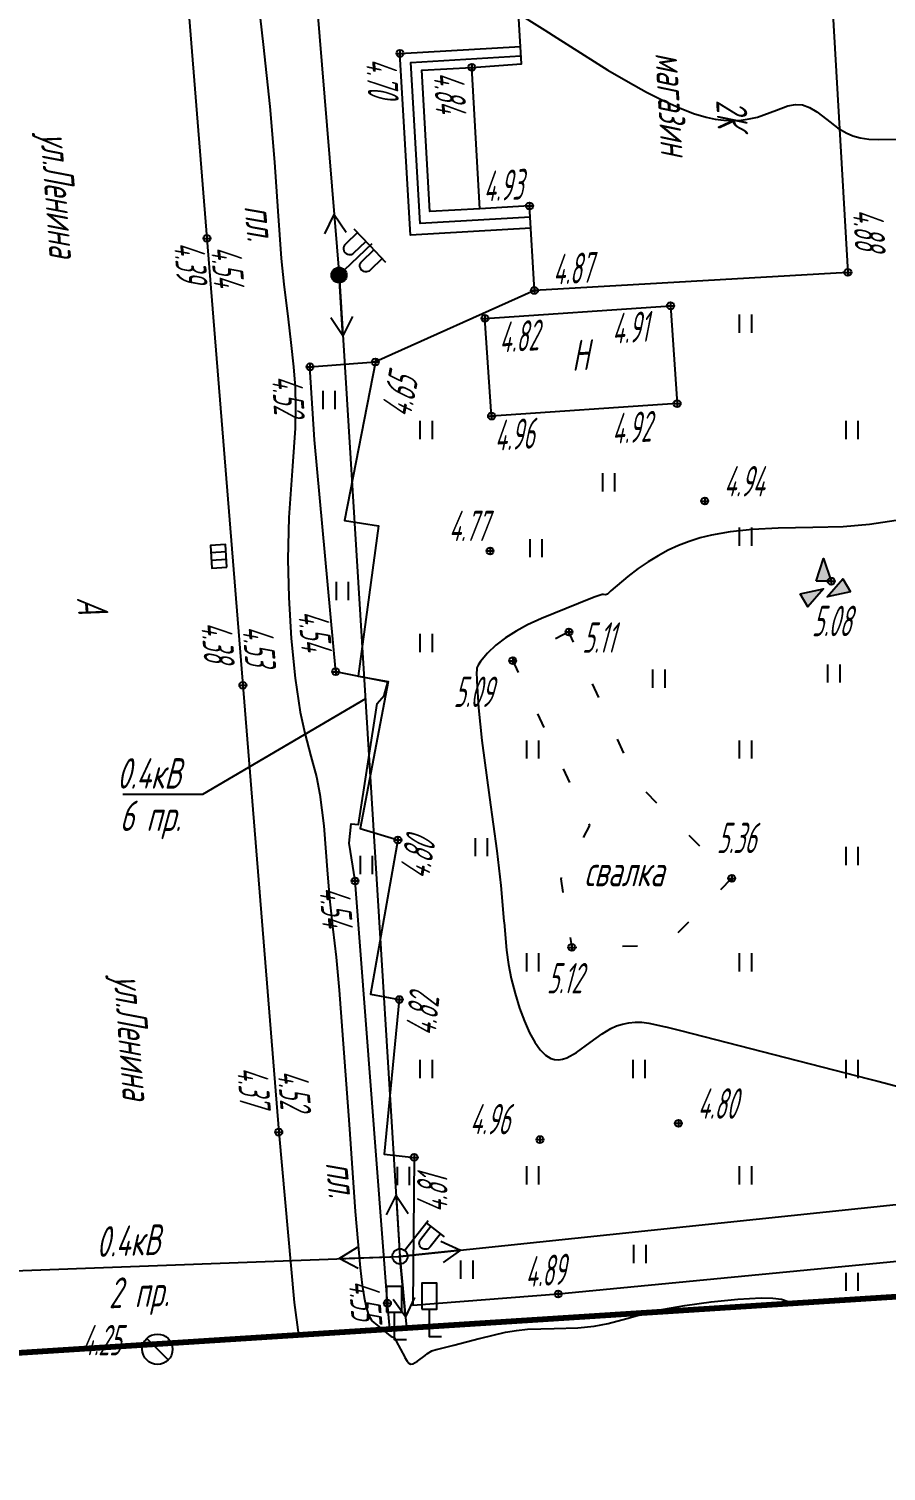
# Model space of a CAD drawing. Extents: x 1233805 to 1234355, y 654698 to 655114.
# Drawn here: x 1234085.83 to 1234114.02, y 654701.92 to 654749.34 of the extents above; entities that cross this region are included whole.
import ezdxf

# ---------------------------------------------------------------- set-up
doc = ezdxf.new("R2010")
doc.units = 0
doc.linetypes.add('ИИDash_05_15', pattern=[2, 0.5, -1.5])
for name, color, linetype, lineweight in [('ИИ_ГОРИЗОНТАЛИ_ОСН', 32, 'Continuous', 25), ('ИИ_ДОРОГИ_АД', 7, 'Continuous', 25), ('ИИ_ЛЭП_НН', 250, 'Continuous', 25), ('ИИ_ОГРАДЫ', 7, 'Continuous', 25), ('ИИ_ОТМЕТКИ', 7, 'Continuous', 25), ('ИИ_СООРУЖЕНИЕ', 7, 'Continuous', 25), ('ИИ_СТРОЕНИЕ', 7, 'Continuous', 25), ('ИИ_ТРУБОПРОВОДЫ', 7, 'Continuous', 25), ('ИИ_УГОДЬЯ', 7, 'Continuous', 25)]:
    doc.layers.add(name, color=color, linetype=linetype, lineweight=lineweight)
doc.layers.add('Оформление точек', color=7, linetype='Continuous')
doc.styles.add('VNIPISIMPLEXCUR', font='simplex.shx', dxfattribs={"width": 0.8, "oblique": 15})
doc.styles.add('ГОСТ 2.304 КУРСИВ', font='cs_gost2304.shx', dxfattribs={"oblique": 15})
doc.linetypes.add('ИИ054741_6', pattern='A,2,-0.5,[35,3dservice.shx,S=1,R=0,X=0,Y=0],-0.5,2', length=5)

# ---------------------------------------------------------------- blocks, each defined once
blk = doc.blocks.new('ИИ05401')
at = {"color": 0, "linetype": 'Continuous', "lineweight": 25}
for points in [[(-0.4, 1.2), (-0.4, 0)], [(0.4, 1.2), (0.4, 0)]]:
    blk.add_lwpolyline(points, dxfattribs=at)
blk = doc.blocks.new('ИИ05348А')
at = {"linetype": 'Continuous', "lineweight": 25}
for points in [[(-0.542, 0.283), (-0.042, 1.783), (0.458, 0.283)], [(1.732, -0.425), (0.183, -0.742), (1.232, 0.441)], [(-1.588, -0.547), (-0.039, -0.23), (-1.088, -1.413)]]:
    blk.add_hatch(color=0, dxfattribs=at).paths.add_polyline_path(points)
at = {"color": 0, "linetype": 'Continuous', "lineweight": 25, "flags": 128}
for points in [[(-0.542, 0.283), (-0.042, 1.783), (0.458, 0.283), (-0.542, 0.283)], [(1.732, -0.425), (0.183, -0.742), (1.232, 0.441), (1.732, -0.425)], [(-1.588, -0.547), (-0.039, -0.23), (-1.088, -1.413), (-1.588, -0.547)]]:
    blk.add_lwpolyline(points, close=True, dxfattribs=at)
blk = doc.blocks.new('ИИ0511014')
at = {"linetype": 'Continuous'}
h = blk.add_hatch(color=0, dxfattribs=at)
edge = h.paths.add_edge_path()
edge.add_arc((0, 0), 0.5, 0, 360)
at = {"color": 0, "linetype": 'Continuous', "flags": 128}
for points in [[(0, 0.5), (0, 3)], [(0, 2.806), (-1.5, 2.806)], [(-1.184, 2.806), (-1.184, 1.706), (-1.174, 1.617), (-1.144, 1.532), (-1.096, 1.456), (-1.033, 1.393), (-0.957, 1.345), (-0.873, 1.316), (-0.784, 1.306), (-0.695, 1.316), (-0.61, 1.345), (-0.534, 1.393), (-0.471, 1.456), (-0.423, 1.532), (-0.394, 1.617), (-0.384, 1.706), (-0.384, 2.806)], [(0, 2.806), (1.5, 2.806)], [(1.184, 2.806), (1.184, 1.706), (1.174, 1.617), (1.144, 1.532), (1.096, 1.456), (1.033, 1.393), (0.957, 1.345), (0.873, 1.316), (0.784, 1.306), (0.695, 1.316), (0.61, 1.345), (0.534, 1.393), (0.471, 1.456), (0.423, 1.532), (0.394, 1.617), (0.384, 1.706), (0.384, 2.806)]]:
    blk.add_lwpolyline(points, dxfattribs=at)
at = {"color": 0, "linetype": 'Continuous'}
blk.add_circle((0, 0), 0.5, dxfattribs=at)
blk = doc.blocks.new('ИИ051144')
at = {"color": 0, "linetype": 'Continuous', "lineweight": 25, "flags": 128}
for points in [[(4, 0), (0, 0)], [(2.775, 0.707), (4, 0), (2.775, -0.707)]]:
    blk.add_lwpolyline(points, dxfattribs=at)
blk = doc.blocks.new('ИИ052063')
at = {"color": 0, "linetype": 'Continuous', "lineweight": 25, "flags": 128}
blk.add_lwpolyline([(-0.5, 1.8), (-0.5, 1.8), (0.5, 1.8), (0.5, 1.8), (0.5, 3.5), (0.5, 3.5), (-0.5, 3.5), (-0.5, 3.5)], close=True, dxfattribs=at)
blk.add_lwpolyline([(0, 1.8), (0, 0), (0.8, 0)], dxfattribs=at)
blk = doc.blocks.new('ИИ05128(1)')
at = {"color": 0, "linetype": 'Continuous'}
blk.add_lwpolyline([(-0.75, -0.5), (0.75, -0.5), (0.75, 0.5), (-0.75, 0.5)], close=True, dxfattribs=at)
for points in [[(-0.25, -0.5), (-0.25, 0.5)], [(0.25, -0.5), (0.25, 0.5)]]:
    blk.add_lwpolyline(points, dxfattribs=at)
blk = doc.blocks.new('ИИ0511015')
at = {"linetype": 'Continuous', "lineweight": 25}
blk.add_hatch(color=0, dxfattribs=at).paths.add_polyline_path([(-0.05, 0, 1), (0.05, 0, 1)])
at = {"color": 0, "linetype": 'Continuous', "lineweight": 25, "flags": 128}
for points in [[(0, 0.5), (0, 3)], [(0, 2.806), (1.5, 2.806)], [(1.184, 2.806), (1.184, 1.706), (1.174, 1.617), (1.144, 1.532), (1.096, 1.456), (1.033, 1.393), (0.957, 1.345), (0.873, 1.316), (0.784, 1.306), (0.695, 1.316), (0.61, 1.345), (0.534, 1.393), (0.471, 1.456), (0.423, 1.532), (0.394, 1.617), (0.384, 1.706), (0.384, 2.806)]]:
    blk.add_lwpolyline(points, dxfattribs=at)
at = {"color": 0, "linetype": 'Continuous', "lineweight": 25}
for radius in [0.5, 0.05]:
    blk.add_circle((0, 0), radius, dxfattribs=at)
blk = doc.blocks.new('ИИ051171')
at = {"color": 0, "linetype": 'Continuous', "lineweight": 25, "flags": 128}
blk.add_lwpolyline([(0.707, -0.707), (-0.707, 0.707)], dxfattribs=at)
at = {"color": 0, "linetype": 'Continuous', "lineweight": 25}
blk.add_circle((0, 0), 1, dxfattribs=at)
at = {"color": 0, "linetype": 'Continuous', "style": 'VNIPISIMPLEXCUR', "oblique": 15, "width": 0.8}
for tag, p in [('NUMBER', (1.7, -1)), ('HATCH', (1.7, -4.4)), ('HEIGHT', (1.7, -7.8)), ('TOP1', (1.7, -11.2)), ('TOP2', (1.7, -14.6)), ('TOP3', (1.7, -18)), ('TOP4', (1.7, -21.4)), ('TOP5', (1.7, -24.8)), ('BOTTOM', (1.7, -28.2))]:
    blk.add_attdef(tag, p, '', height=2, dxfattribs=at)
blk = doc.blocks.new('PICKET')
at = {"color": 0, "linetype": 'Continuous', "lineweight": 25}
for p, q in [((-0.23, 0), (0.23, 0)), ((0, 0.23), (0, -0.23))]:
    blk.add_line(p, q, dxfattribs=at)
blk.add_circle((0, 0), 0.23, dxfattribs=at)
at = {"color": 0, "linetype": 'Continuous', "style": 'VNIPISIMPLEXCUR', "oblique": 15, "width": 0.8}
blk.add_attdef('OTMETKA', (1.25, 0.3), '', height=2, dxfattribs=at)
at = {"color": 8, "linetype": 'Continuous', "style": 'VNIPISIMPLEXCUR', "oblique": 15, "width": 0.8, "flags": 1}
blk.add_attdef('NOMER', (1.25, -2.7), '', height=2, dxfattribs=at)

msp = doc.modelspace()

# ---------------------------------------------------------------- linework, layer by layer
at = {"layer": 'ИИ_ГОРИЗОНТАЛИ_ОСН', "flags": 128}
for points, elevation in [([(1234101.718, 654749.971), (1234102.8, 654749.293), (1234103.192, 654749.041), (1234104.87, 654747.984), (1234105.538, 654747.591), (1234106.144, 654747.256), (1234106.71, 654746.969), (1234107.224, 654746.737), (1234107.688, 654746.558), (1234108.104, 654746.433), (1234108.4, 654746.37), (1234108.69, 654746.333), (1234108.973, 654746.322), (1234109.252, 654746.336), (1234109.521, 654746.375), (1234109.794, 654746.439), (1234110.416, 654746.661), (1234110.793, 654746.801), (1234111.044, 654746.852), (1234111.269, 654746.837), (1234111.5, 654746.756), (1234111.744, 654746.611), (1234112.07, 654746.359), (1234112.427, 654746.084), (1234112.707, 654745.915), (1234112.929, 654745.823), (1234113.173, 654745.757), (1234113.45, 654745.715), (1234113.773, 654745.695), (1234114.602, 654745.712)], 5), ([(1234093.435, 654749.686), (1234093.537, 654748.825), (1234093.752, 654746.781), (1234093.913, 654744.954), (1234094.019, 654743.348), (1234094.126, 654741.792), (1234094.214, 654740.943), (1234094.356, 654739.797), (1234094.453, 654739.027), (1234094.54, 654738.23), (1234094.587, 654737.558), (1234094.602, 654736.894), (1234094.585, 654736.209), (1234094.5, 654734.962), (1234094.386, 654733.277), (1234094.352, 654731.907), (1234094.381, 654730.645), (1234094.464, 654729.299), (1234094.595, 654727.988), (1234094.758, 654726.876), (1234094.904, 654726.177), (1234095.108, 654725.422), (1234095.29, 654724.749), (1234095.406, 654724.17), (1234095.533, 654723.137), (1234095.659, 654721.542), (1234095.727, 654720.636), (1234095.827, 654719.741), (1234095.937, 654718.816), (1234096.039, 654717.731), (1234096.364, 654713.312), (1234096.568, 654710.46), (1234096.726, 654708.6), (1234096.79, 654708.038), (1234096.855, 654707.633), (1234096.927, 654707.308), (1234097.006, 654707.062), (1234097.108, 654706.857), (1234097.175, 654706.804), (1234097.288, 654706.723), (1234097.459, 654706.578), (1234097.661, 654706.409), (1234097.75, 654706.349), (1234097.816, 654706.325), (1234097.819, 654706.324), (1234097.852, 654706.301), (1234097.914, 654706.195), (1234098.192, 654705.672), (1234098.198, 654705.66), (1234098.27, 654705.531), (1234098.324, 654705.467), (1234098.386, 654705.44), (1234098.46, 654705.45), (1234098.616, 654705.535), (1234098.86, 654705.719), (1234098.944, 654705.786), (1234099.08, 654705.874), (1234099.227, 654705.919), (1234099.236, 654705.921), (1234099.808, 654706.058), (1234100.646, 654706.276), (1234100.696, 654706.289), (1234101.505, 654706.486), (1234101.87, 654706.545), (1234102.231, 654706.583), (1234103.107, 654706.613), (1234103.882, 654706.635), (1234104.424, 654706.686), (1234104.882, 654706.774), (1234105.498, 654706.941), (1234106.122, 654707.112), (1234106.651, 654707.235), (1234107.408, 654707.37), (1234108.273, 654707.487), (1234109.146, 654707.573), (1234109.91, 654707.615), (1234110.303, 654707.612), (1234110.582, 654707.576), (1234110.798, 654707.5), (1234110.882, 654707.438)], 4.5), ([(1234114.35, 654733.178), (1234113.482, 654733.037), (1234112.613, 654732.968), (1234111.611, 654732.946), (1234110.474, 654732.923), (1234109.631, 654732.878), (1234108.9, 654732.802), (1234108.277, 654732.693), (1234107.91, 654732.601), (1234107.551, 654732.487), (1234107.199, 654732.35), (1234106.856, 654732.193), (1234106.523, 654732.015), (1234106.196, 654731.814), (1234105.875, 654731.592), (1234105.535, 654731.331), (1234104.976, 654730.856), (1234104.859, 654730.757), (1234104.8, 654730.733), (1234104.733, 654730.737), (1234104.685, 654730.741), (1234104.451, 654730.661), (1234104.038, 654730.498), (1234103.909, 654730.448), (1234102.692, 654729.953), (1234102.234, 654729.739), (1234101.86, 654729.54), (1234101.507, 654729.315), (1234101.191, 654729.071), (1234100.916, 654728.81), (1234100.688, 654728.537), (1234100.609, 654728.419), (1234100.569, 654728.329), (1234100.558, 654728.097), (1234100.562, 654728.011), (1234100.566, 654727.892), (1234100.615, 654727.02), (1234100.728, 654725.937), (1234100.979, 654724.071), (1234101.217, 654722.318), (1234101.353, 654721.178), (1234101.457, 654719.997), (1234101.459, 654719.96), (1234101.539, 654719.053), (1234101.606, 654718.576), (1234101.697, 654718.113), (1234101.697, 654718.113), (1234101.821, 654717.621), (1234101.967, 654717.144), (1234102.127, 654716.71), (1234102.297, 654716.33), (1234102.47, 654716.018), (1234102.646, 654715.772), (1234102.823, 654715.594), (1234103, 654715.486), (1234103.12, 654715.452), (1234103.246, 654715.444), (1234103.381, 654715.464), (1234103.526, 654715.512), (1234103.846, 654715.684), (1234104.294, 654716.011), (1234104.682, 654716.298), (1234104.966, 654716.471), (1234105.157, 654716.557), (1234105.354, 654716.62), (1234105.559, 654716.661), (1234105.772, 654716.679), (1234105.989, 654716.676), (1234106.219, 654716.652), (1234106.772, 654716.532), (1234106.779, 654716.53), (1234107.265, 654716.406), (1234108.8, 654716.015), (1234113.44, 654714.819), (1234113.755, 654714.737), (1234114.537, 654714.537)], 5)]:
    msp.add_lwpolyline(points, dxfattribs=dict(at, elevation=elevation))
at = {"layer": 'ИИ_ДОРОГИ_АД', "flags": 128}
for points in [[(1234105.788, 654817.623), (1234105.723, 654818.322), (1234105.4, 654818.508), (1234095.454, 654817.832), (1234095.431, 654817.476), (1234089.084, 654816.977), (1234087.13, 654816.847), (1234086.817, 654816.585), (1234086.504, 654816.098), (1234086.134, 654815.117), (1234085.973, 654814.154), (1234086.052, 654811.883), (1234086.618, 654805.745), (1234090.002, 654804.355), (1234092.001, 654803.554), (1234093.341, 654787.652), (1234093.949, 654780.762), (1234088.881, 654777.62), (1234089.488, 654769.788), (1234091.689, 654742.45), (1234094.052, 654713.066), (1234094.563, 654707.467), (1234094.695, 654706.402)], [(1234097.703, 654706.595), (1234097.625, 654707.441), (1234096.559, 654721.323), (1234096.37, 654722.568), (1234096.432, 654723.204), (1234096.677, 654723.174), (1234097.285, 654727.159), (1234097.519, 654727.417), (1234097.641, 654727.859), (1234095.923, 654728.202), (1234095.222, 654735.829), (1234095.075, 654738.226), (1234097.227, 654738.387)]]:
    msp.add_lwpolyline(points, dxfattribs=at)
at = {"layer": 'ИИ_ЛЭП_НН', "elevation": -11.67, "flags": 128}
for points in [[(1234061.37, 654972.781), (1234066.385, 654943.719), (1234071.329, 654914.814), (1234077.199, 654872.039), (1234085.76, 654846.358), (1234090.839, 654812.015), (1234093.371, 654773.568), (1234096.033, 654741.241), (1234098.037, 654708.982), (1234098.255, 654706.63)], [(1234098.037, 654708.982), (1234145.849, 654713.984)], [(1234080.607, 654708.335), (1234098.037, 654708.982)]]:
    msp.add_lwpolyline(points, dxfattribs=at)
at = {"layer": 'ИИ_ЛЭП_НН', "flags": 128}
msp.add_lwpolyline([(1234096.898, 654727.311), (1234091.538, 654724.166), (1234088.923, 654724.166)], dxfattribs=at)
at = {"layer": 'ИИ_ОГРАДЫ', "linetype": 'ИИ054741_6'}
msp.add_lwpolyline([(1234102.459, 654740.735), (1234097.227, 654738.387), (1234096.208, 654733.175), (1234097.331, 654733.001), (1234096.662, 654728.059), (1234097.652, 654727.877), (1234096.728, 654723.046), (1234097.967, 654722.67), (1234097.067, 654717.601), (1234098.013, 654717.426), (1234097.522, 654712.343), (1234098.504, 654712.235), (1234098.457, 654707.375), (1234103.241, 654707.746), (1234118.361, 654709.204), (1234120.863, 654709.521)], dxfattribs=at)
at = {"layer": 'ИИ_СТРОЕНИЕ'}
for points in [[(1234101.782, 654752.455), (1234112.09, 654753.05), (1234112.766, 654741.33), (1234102.459, 654740.735), (1234102.298, 654743.516), (1234100.667, 654743.422), (1234100.398, 654748.07), (1234102.028, 654748.184)], [(1234100.831, 654739.82), (1234106.934, 654740.232), (1234107.151, 654737.017), (1234101.048, 654736.605)]]:
    msp.add_lwpolyline(points, close=True, dxfattribs=at)
for points in [[(1234102.34, 654742.787), (1234098.381, 654742.558), (1234098.037, 654748.528), (1234101.995, 654748.756)], [(1234102.319, 654743.15), (1234098.704, 654742.941), (1234098.398, 654748.236), (1234102.013, 654748.445)], [(1234100.667, 654743.422), (1234099.023, 654743.327), (1234098.754, 654747.975), (1234100.398, 654748.07)]]:
    msp.add_lwpolyline(points, dxfattribs=at)
at = {"layer": 'ИИ_УГОДЬЯ', "linetype": 'ИИDash_05_15', "flags": 128}
msp.add_lwpolyline([(1234103.593, 654729.51), (1234101.744, 654728.563), (1234104.27, 654723.151), (1234103.323, 654721.392), (1234103.684, 654719.138), (1234106.769, 654719.213), (1234108.947, 654721.409), (1234105.864, 654724.513)], close=True, dxfattribs=at)
at = {"layer": 'Оформление точек', "color": 41, "lineweight": 80}
msp.add_lwpolyline([(1234024.617, 654701.92), (1234177.241, 654711.682), (1234295.345, 654734.761), (1234323.422, 654753.319), (1234327.972, 654819.626), (1234312.866, 654855.488), (1234309.369, 654887.84), (1234283.108, 654912.091), (1234263.065, 654936.588)], dxfattribs=at)

# ---------------------------------------------------------------- block references
at = {"layer": 'ИИ_ДОРОГИ_АД', "xscale": 0.5, "yscale": 0.5, "zscale": 0.5}
for p in [(1234097.849, 654706.243), (1234099.001, 654706.346)]:
    msp.add_blockref('ИИ052063', p, dxfattribs=at)
at = {"layer": 'ИИ_ЛЭП_НН'}
for name, p, xscale, yscale, zscale, rotation in [('ИИ051144', (1234096.033, 654741.241, -11.67), 0.4999999999999997, 0.4999999999999997, 0.4999999999999997, 94.7079061923507), ('ИИ0511014', (1234096.033, 654741.241, -11.67), 0.4999999999999999, 0.4999999999999999, 0.4999999999999999, 313.7133298937779), ('ИИ051144', (1234096.033, 654741.241, -11.67), 0.4999999999999997, 0.4999999999999997, 0.4999999999999997, 273.5555281845812), ('ИИ051144', (1234098.037, 654708.982, -11.67), 0.4999999999999993, 0.4999999999999993, 0.4999999999999993, 93.55552818542392), ('ИИ0511015', (1234098.037, 654708.982, -11.67), 0.5, 0.5, 0.5, 321.9974546266625), ('ИИ051144', (1234098.037, 654708.982, -11.67), 0.4999999999999997, 0.4999999999999997, 0.4999999999999997, 5.972893831880304), ('ИИ051144', (1234098.037, 654708.982, -11.67), 0.4999999999999992, 0.4999999999999992, 0.4999999999999992, 182.1258118275009), ('ИИ051144', (1234098.037, 654708.982, -11.67), 0.4999999999999997, 0.4999999999999997, 0.4999999999999997, 275.2925424051372)]:
    msp.add_blockref(name, p, dxfattribs=dict(at, xscale=xscale, yscale=yscale, zscale=zscale, rotation=rotation))
at = {"layer": 'ИИ_ОТМЕТКИ'}
ref = msp.add_blockref('PICKET', (1234098.037, 654748.528, 4.698), dxfattribs=dict(at, xscale=0.5, yscale=0.5, zscale=0.5))
ref.add_attrib('OTMETKA', '4.70', (1234096.917, 654748.352, 4.698), dxfattribs={"layer": '0', "color": 0, "linetype": 'Continuous', "height": 1, "rotation": 273.3051, "style": 'ГОСТ 2.304 КУРСИВ', "oblique": 15, "width": 0.65})
ref = msp.add_blockref('PICKET', (1234100.398, 654748.07, 4.837), dxfattribs=dict(at, xscale=0.5, yscale=0.5, zscale=0.5))
ref.add_attrib('OTMETKA', '4.84', (1234099.143, 654747.902, 4.837), dxfattribs={"layer": '0', "color": 0, "linetype": 'Continuous', "height": 1, "rotation": 273.3051, "style": 'ГОСТ 2.304 КУРСИВ', "oblique": 15, "width": 0.65})
ref = msp.add_blockref('PICKET', (1234102.298, 654743.516, 4.931), dxfattribs=dict(at, xscale=0.5, yscale=0.5, zscale=0.5))
ref.add_attrib('OTMETKA', '4.93', (1234100.793, 654743.657, 4.931), dxfattribs={"layer": '0', "color": 0, "linetype": 'Continuous', "height": 1, "rotation": 3.3051, "style": 'ГОСТ 2.304 КУРСИВ', "oblique": 15, "width": 0.65})
ref = msp.add_blockref('PICKET', (1234112.766, 654741.33, 4.882), dxfattribs=dict(at, xscale=0.5, yscale=0.5, zscale=0.5))
ref.add_attrib('OTMETKA', '4.88', (1234112.926, 654743.396, 4.882), dxfattribs={"layer": '0', "color": 0, "linetype": 'Continuous', "height": 1, "rotation": 273.3051, "style": 'ГОСТ 2.304 КУРСИВ', "oblique": 15, "width": 0.65})
ref = msp.add_blockref('PICKET', (1234091.689, 654742.45, 4.389), dxfattribs=dict(at, xscale=0.5, yscale=0.5, zscale=0.5))
ref.add_attrib('OTMETKA', '4.39', (1234090.6, 654742.304, 4.389), dxfattribs={"layer": '0', "color": 0, "linetype": 'Continuous', "height": 1, "rotation": 274.5975, "style": 'ГОСТ 2.304 КУРСИВ', "oblique": 15, "width": 0.65})
ref = msp.add_blockref('PICKET', (1234102.459, 654740.735, 4.875), dxfattribs=dict(at, xscale=0.5, yscale=0.5, zscale=0.5))
ref.add_attrib('OTMETKA', '4.87', (1234103.074, 654740.921, 4.875), dxfattribs={"layer": '0', "color": 0, "linetype": 'Continuous', "height": 1, "rotation": 3.3051, "style": 'ГОСТ 2.304 КУРСИВ', "oblique": 15, "width": 0.65})
ref = msp.add_blockref('PICKET', (1234106.934, 654740.232, 4.912), dxfattribs=dict(at, xscale=0.5, yscale=0.5, zscale=0.5))
ref.add_attrib('OTMETKA', '4.91', (1234105.025, 654738.976, 4.912), dxfattribs={"layer": '0', "color": 0, "linetype": 'Continuous', "height": 1, "rotation": 3.8692, "style": 'ГОСТ 2.304 КУРСИВ', "oblique": 15, "width": 0.65})
ref = msp.add_blockref('PICKET', (1234100.831, 654739.82, 4.817), dxfattribs=dict(at, xscale=0.5, yscale=0.5, zscale=0.5))
ref.add_attrib('OTMETKA', '4.82', (1234101.313, 654738.687, 4.817), dxfattribs={"layer": '0', "color": 0, "linetype": 'Continuous', "height": 1, "rotation": 3.8692, "style": 'ГОСТ 2.304 КУРСИВ', "oblique": 15, "width": 0.65})
ref = msp.add_blockref('PICKET', (1234097.227, 654738.387, 4.65), dxfattribs=dict(at, xscale=0.5, yscale=0.5, zscale=0.5))
ref.add_attrib('OTMETKA', '4.65', (1234098.389, 654736.525, 4.65), dxfattribs={"layer": '0', "color": 0, "linetype": 'Continuous', "height": 1, "rotation": 78.9285, "style": 'ГОСТ 2.304 КУРСИВ', "oblique": 15, "width": 0.65})
ref = msp.add_blockref('PICKET', (1234095.075, 654738.226, 4.523), dxfattribs=dict(at, xscale=0.5, yscale=0.5, zscale=0.5))
ref.add_attrib('OTMETKA', '4.52', (1234093.823, 654737.921, 4.523), dxfattribs={"layer": '0', "color": 0, "linetype": 'Continuous', "height": 1, "rotation": 273.5103, "style": 'ГОСТ 2.304 КУРСИВ', "oblique": 15, "width": 0.65})
ref = msp.add_blockref('PICKET', (1234107.151, 654737.017, 4.924), dxfattribs=dict(at, xscale=0.5, yscale=0.5, zscale=0.5))
ref.add_attrib('OTMETKA', '4.92', (1234105.024, 654735.687, 4.924), dxfattribs={"layer": '0', "color": 0, "linetype": 'Continuous', "height": 1, "rotation": 3.8692, "style": 'ГОСТ 2.304 КУРСИВ', "oblique": 15, "width": 0.65})
ref = msp.add_blockref('PICKET', (1234101.048, 654736.605, 4.96), dxfattribs=dict(at, xscale=0.5, yscale=0.5, zscale=0.5))
ref.add_attrib('OTMETKA', '4.96', (1234101.16, 654735.46, 4.96), dxfattribs={"layer": '0', "color": 0, "linetype": 'Continuous', "height": 1, "rotation": 3.8692, "style": 'ГОСТ 2.304 КУРСИВ', "oblique": 15, "width": 0.65})
ref = msp.add_blockref('PICKET', (1234108.058, 654733.814, 4.941), dxfattribs=dict(at, xscale=0.5, yscale=0.5, zscale=0.5))
ref.add_attrib('OTMETKA', '4.94', (1234108.683, 654733.964, 4.941), dxfattribs={"layer": '0', "color": 0, "linetype": 'Continuous', "height": 1, "style": 'ГОСТ 2.304 КУРСИВ', "oblique": 15, "width": 0.65})
ref = msp.add_blockref('PICKET', (1234100.999, 654732.173, 4.765), dxfattribs=dict(at, xscale=0.5, yscale=0.5, zscale=0.5))
ref.add_attrib('OTMETKA', '4.77', (1234099.635, 654732.495, 4.765), dxfattribs={"layer": '0', "color": 0, "linetype": 'Continuous', "height": 1, "style": 'ГОСТ 2.304 КУРСИВ', "oblique": 15, "width": 0.65})
ref = msp.add_blockref('PICKET', (1234112.218, 654731.179, 5.076), dxfattribs=dict(at, xscale=0.5, yscale=0.5, zscale=0.5))
ref.add_attrib('OTMETKA', '5.08', (1234111.581, 654729.37, 5.076), dxfattribs={"layer": '0', "color": 0, "linetype": 'Continuous', "height": 1, "style": 'ГОСТ 2.304 КУРСИВ', "oblique": 15, "width": 0.65})
ref = msp.add_blockref('PICKET', (1234095.923, 654728.202, 4.538), dxfattribs=dict(at, xscale=0.5, yscale=0.5, zscale=0.5))
ref.add_attrib('OTMETKA', '4.54', (1234094.681, 654730.181, 4.538), dxfattribs={"layer": '0', "color": 0, "linetype": 'Continuous', "height": 1, "rotation": 275.2561, "style": 'ГОСТ 2.304 КУРСИВ', "oblique": 15, "width": 0.65})
ref = msp.add_blockref('PICKET', (1234092.87, 654727.758, 4.379), dxfattribs=dict(at, xscale=0.5, yscale=0.5, zscale=0.5))
ref.add_attrib('OTMETKA', '4.38', (1234091.494, 654729.813, 4.379), dxfattribs={"layer": '0', "color": 0, "linetype": 'Continuous', "height": 1, "rotation": 274.5975, "style": 'ГОСТ 2.304 КУРСИВ', "oblique": 15, "width": 0.65})
ref = msp.add_blockref('PICKET', (1234103.593, 654729.51, 5.108), dxfattribs=dict(at, xscale=0.5, yscale=0.5, zscale=0.5))
ref.add_attrib('OTMETKA', '5.11', (1234104.031, 654728.825, 5.108), dxfattribs={"layer": '0', "color": 0, "linetype": 'Continuous', "height": 1, "style": 'ГОСТ 2.304 КУРСИВ', "oblique": 15, "width": 0.65})
ref = msp.add_blockref('PICKET', (1234101.744, 654728.563, 5.088), dxfattribs=dict(at, xscale=0.5, yscale=0.5, zscale=0.5))
ref.add_attrib('OTMETKA', '5.09', (1234099.8, 654727.042, 5.088), dxfattribs={"layer": '0', "color": 0, "linetype": 'Continuous', "height": 1, "style": 'ГОСТ 2.304 КУРСИВ', "oblique": 15, "width": 0.65})
ref = msp.add_blockref('PICKET', (1234097.967, 654722.67, 4.804), dxfattribs=dict(at, xscale=0.5, yscale=0.5, zscale=0.5))
ref.add_attrib('OTMETKA', '4.80', (1234098.985, 654721.343, 4.804), dxfattribs={"layer": '0', "color": 0, "linetype": 'Continuous', "height": 1, "rotation": 79.9384, "style": 'ГОСТ 2.304 КУРСИВ', "oblique": 15, "width": 0.65})
ref = msp.add_blockref('PICKET', (1234108.947, 654721.409, 5.358), dxfattribs=dict(at, xscale=0.5, yscale=0.5, zscale=0.5))
ref.add_attrib('OTMETKA', '5.36', (1234108.456, 654722.239, 5.358), dxfattribs={"layer": '0', "color": 0, "linetype": 'Continuous', "height": 1, "style": 'ГОСТ 2.304 КУРСИВ', "oblique": 15, "width": 0.65})
ref = msp.add_blockref('PICKET', (1234096.559, 654721.323, 4.54), dxfattribs=dict(at, xscale=0.5, yscale=0.5, zscale=0.5))
ref.add_attrib('OTMETKA', '4.54', (1234095.385, 654721.106, 4.54), dxfattribs={"layer": '0', "color": 0, "linetype": 'Continuous', "height": 1, "rotation": 274.3907, "style": 'ГОСТ 2.304 КУРСИВ', "oblique": 15, "width": 0.65})
ref = msp.add_blockref('PICKET', (1234103.684, 654719.138, 5.118), dxfattribs=dict(at, xscale=0.5, yscale=0.5, zscale=0.5))
ref.add_attrib('OTMETKA', '5.12', (1234102.866, 654717.626, 5.118), dxfattribs={"layer": '0', "color": 0, "linetype": 'Continuous', "height": 1, "style": 'ГОСТ 2.304 КУРСИВ', "oblique": 15, "width": 0.65})
ref = msp.add_blockref('PICKET', (1234098.013, 654717.426, 4.819), dxfattribs=dict(at, xscale=0.5, yscale=0.5, zscale=0.5))
ref.add_attrib('OTMETKA', '4.82', (1234099.211, 654716.205, 4.819), dxfattribs={"layer": '0', "color": 0, "linetype": 'Continuous', "height": 1, "rotation": 84.4852, "style": 'ГОСТ 2.304 КУРСИВ', "oblique": 15, "width": 0.65})
ref = msp.add_blockref('PICKET', (1234094.052, 654713.066, 4.369), dxfattribs=dict(at, xscale=0.5, yscale=0.5, zscale=0.5))
ref.add_attrib('OTMETKA', '4.37', (1234092.677, 654715.179, 4.369), dxfattribs={"layer": '0', "color": 0, "linetype": 'Continuous', "height": 1, "rotation": 274.5975, "style": 'ГОСТ 2.304 КУРСИВ', "oblique": 15, "width": 0.65})
ref = msp.add_blockref('PICKET', (1234107.192, 654713.355, 4.798), dxfattribs=dict(at, xscale=0.5, yscale=0.5, zscale=0.5))
ref.add_attrib('OTMETKA', '4.80', (1234107.817, 654713.505, 4.798), dxfattribs={"layer": '0', "color": 0, "linetype": 'Continuous', "height": 1, "style": 'ГОСТ 2.304 КУРСИВ', "oblique": 15, "width": 0.65})
ref = msp.add_blockref('PICKET', (1234102.639, 654712.822, 4.962), dxfattribs=dict(at, xscale=0.5, yscale=0.5, zscale=0.5))
ref.add_attrib('OTMETKA', '4.96', (1234100.329, 654712.994, 4.962), dxfattribs={"layer": '0', "color": 0, "linetype": 'Continuous', "height": 1, "style": 'ГОСТ 2.304 КУРСИВ', "oblique": 15, "width": 0.65})
ref = msp.add_blockref('PICKET', (1234098.504, 654712.235, 4.806), dxfattribs=dict(at, xscale=0.5, yscale=0.5, zscale=0.5))
ref.add_attrib('OTMETKA', '4.81', (1234099.592, 654710.417, 4.806), dxfattribs={"layer": '0', "color": 0, "linetype": 'Continuous', "height": 1, "rotation": 89.4492, "style": 'ГОСТ 2.304 КУРСИВ', "oblique": 15, "width": 0.65})
ref = msp.add_blockref('PICKET', (1234103.241, 654707.746, 4.888), dxfattribs=dict(at, xscale=0.5, yscale=0.5, zscale=0.5))
ref.add_attrib('OTMETKA', '4.89', (1234102.173, 654707.962, 4.888), dxfattribs={"layer": '0', "color": 0, "linetype": 'Continuous', "height": 1, "rotation": 4.4414, "style": 'ГОСТ 2.304 КУРСИВ', "oblique": 15, "width": 0.65})
ref = msp.add_blockref('PICKET', (1234097.625, 654707.441, 4.549), dxfattribs=dict(at, xscale=0.5, yscale=0.5, zscale=0.5))
ref.add_attrib('OTMETKA', '4.55', (1234096.348, 654708.174, 4.549), dxfattribs={"layer": '0', "color": 0, "linetype": 'Continuous', "height": 1, "rotation": 274.3907, "style": 'ГОСТ 2.304 КУРСИВ', "oblique": 15, "width": 0.65})
at = {"layer": 'ИИ_СООРУЖЕНИЕ', "color": 7, "xscale": 0.4999999999999992, "yscale": 0.4999999999999992, "zscale": 0.4999999999999992, "rotation": 93.60703522306984}
msp.add_blockref('ИИ05128(1)', (1234092.075, 654731.998, 3.091), dxfattribs=at)
at = {"layer": 'ИИ_ТРУБОПРОВОДЫ'}
ref = msp.add_blockref('ИИ051171', (1234090.061, 654705.928, 4.25), dxfattribs=dict(at, xscale=0.5, yscale=0.5, zscale=0.5))
ref.add_attrib('HATCH', '4.25', (1234087.566, 654705.727, 4.25), dxfattribs={"layer": '0', "color": 0, "linetype": 'Continuous', "height": 1, "rotation": 360, "style": 'ГОСТ 2.304 КУРСИВ', "oblique": 15, "width": 0.65})
at = {"layer": 'ИИ_УГОДЬЯ', "xscale": 0.5, "yscale": 0.5, "zscale": 0.5}
for name, p in [('ИИ05401', (1234109.394, 654739.345)), ('ИИ05401', (1234095.699, 654736.832)), ('ИИ05401', (1234098.894, 654735.845)), ('ИИ05401', (1234112.894, 654735.845)), ('ИИ05401', (1234104.893, 654734.132)), ('ИИ05401', (1234109.394, 654732.345)), ('ИИ05401', (1234102.507, 654731.964)), ('ИИ05348А', (1234111.989, 654731.038, -11.67)), ('ИИ05401', (1234096.138, 654730.559)), ('ИИ05401', (1234098.894, 654728.845)), ('ИИ05401', (1234106.545, 654727.672)), ('ИИ05401', (1234112.297, 654727.844)), ('ИИ05401', (1234102.394, 654725.345)), ('ИИ05401', (1234109.394, 654725.345)), ('ИИ05401', (1234100.706, 654722.133)), ('ИИ05401', (1234112.894, 654721.845)), ('ИИ05401', (1234096.925, 654721.548)), ('ИИ05401', (1234102.394, 654718.345)), ('ИИ05401', (1234109.394, 654718.345)), ('ИИ05401', (1234098.894, 654714.845)), ('ИИ05401', (1234105.894, 654714.845)), ('ИИ05401', (1234112.894, 654714.845)), ('ИИ05401', (1234098.14, 654711.324)), ('ИИ05401', (1234102.394, 654711.345)), ('ИИ05401', (1234109.394, 654711.345)), ('ИИ05401', (1234105.917, 654708.76)), ('ИИ05401', (1234100.23, 654708.248)), ('ИИ05401', (1234112.894, 654707.845))]:
    msp.add_blockref(name, p, dxfattribs=at)

# ---------------------------------------------------------------- texts
at = {"layer": 'ИИ_ДОРОГИ_АД', "style": 'ГОСТ 2.304 КУРСИВ', "oblique": 15, "width": 0.8}
for s, rotation, p in [('ул.Ленина', 274.2977, (1234086.21, 654745.895)), ('пл.', 275.2117, (1234092.916, 654743.506)), ('А', 274.2977, (1234087.411, 654730.645)), ('ул.Ленина', 274.2977, (1234088.623, 654718.202)), ('пл.', 275.2117, (1234095.594, 654712.057))]:
    msp.add_text(s, height=1, rotation=rotation, dxfattribs=at).set_placement(p)
at = {"layer": 'ИИ_ЛЭП_НН', "style": 'ГОСТ 2.304 КУРСИВ', "oblique": 15, "width": 0.8}
for s, p in [('0.4кВ', (1234088.724, 654724.36)), ('6 пр.', (1234088.815, 654722.965))]:
    msp.add_text(s, height=1, dxfattribs=at).set_placement(p)
for s, p in [('0.4кВ', (1234088.058, 654708.957)), ('2 пр.', (1234088.463, 654707.272))]:
    msp.add_text(s, height=1, rotation=2.1258, dxfattribs=at).set_placement(p)
at = {"layer": 'ИИ_ОТМЕТКИ', "style": 'ГОСТ 2.304 КУРСИВ', "oblique": 15, "width": 0.65}
for s, p in [('4.54', (1234091.816, 654742.162)), ('4.53', (1234092.852, 654729.686)), ('4.52', (1234094.01, 654715.076))]:
    msp.add_text(s, height=1, rotation=274.6039, dxfattribs=at).set_placement(p)
at = {"layer": 'ИИ_СТРОЕНИЕ', "style": 'ГОСТ 2.304 КУРСИВ', "oblique": 15, "width": 0.8}
for s, rotation, p in [('магазин', 273.2805, (1234106.432, 654748.542)), ('2К', 273.2805, (1234108.43, 654747.001)), ('Н', 3.8692, (1234103.697, 654738.09))]:
    msp.add_text(s, height=1, rotation=rotation, dxfattribs=at).set_placement(p)
at = {"layer": 'ИИ_УГОДЬЯ', "style": 'ГОСТ 2.304 КУРСИВ', "oblique": 15, "width": 0.8}
msp.add_text('свалка', height=1, dxfattribs=at).set_placement((1234104.095, 654721.15))

doc.saveas('drawing.dxf')
